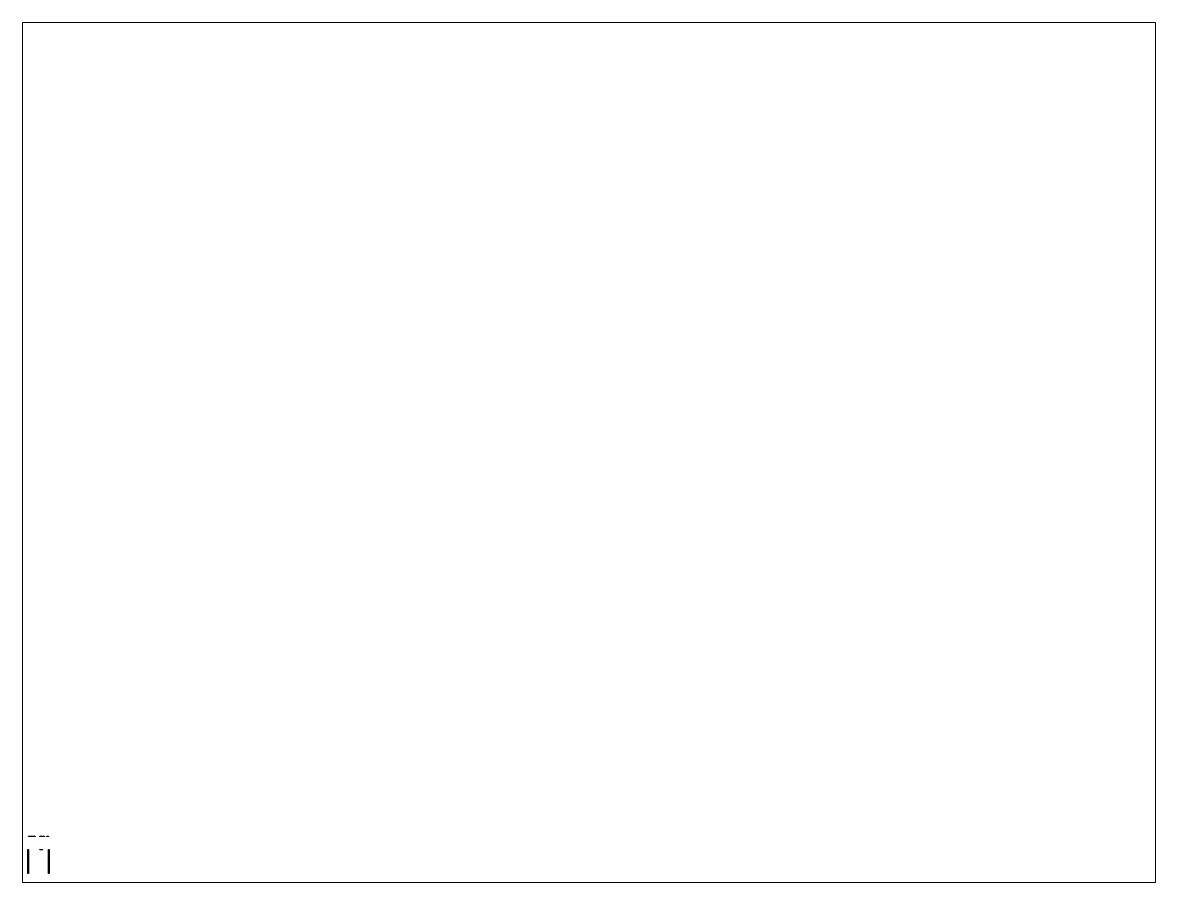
# Paper-space layout 'Layout1' of a CAD drawing. Header units: millimetres. Extents: x 26 to 231, y 20 to 176.
# The model-space entities are those that its viewports show. They can reach past a viewport. Long polylines and large blocks are cut down to what shows.
import ezdxf

# ---------------------------------------------------------------- set-up
doc = ezdxf.new("R2010")
doc.units = ezdxf.units.MM
doc.layers.add('arquit-muro', color=20, linetype='Continuous')

msp = doc.modelspace()

# ---------------------------------------------------------------- linework, layer by layer
at = {"layer": 'arquit-muro'}
for points in [[(0.25, 5), (2.75, 5), (2.75, 4.85), (0.25, 4.85)], [(4.5, 5), (6.25, 5), (6.25, 4.85), (4.5, 4.85)], [(7.15, 5), (7.75, 5), (7.75, 4.85), (7.15, 4.85)], [(0, 0), (0.25, 0), (0.25, -9), (0, -9)], [(4.5, 0), (5.45, 0), (5.45, -0.15), (4.5, -0.15)], [(7.75, 0), (8, 0), (8, -9), (7.75, -9)]]:
    msp.add_lwpolyline(points, close=True, dxfattribs=at)

psp = doc.layouts.get("Layout1")

# ---------------------------------------------------------------- viewports
at = {"layer": '0'}
psp.add_viewport(center=(128.5, 97.5), size=(205.6, 156), view_center_point=(210, 148.5), view_height=321.618677, dxfattribs=at)

doc.saveas('drawing.dxf')
